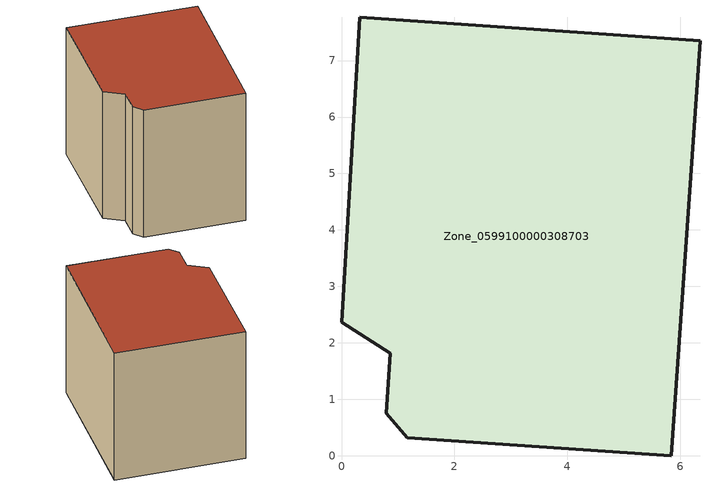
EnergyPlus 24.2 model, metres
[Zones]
Zone_0599100000308703
 floor ground (C_G): 0.32,7.77 6.35,7.35 5.84,0 1.16,0.32 0.79,0.75 0.86,1.82 0,2.37 z0
 wall outside (C_F): 6.35,7.35 0.32,7.77 0,2.37 0.86,1.82 0.79,0.75 1.16,0.32 5.84,0 6.35,7.35 z0:6.65
 roof outside (C_R): 5.84,0 6.35,7.35 0.32,7.77 0,2.37 0.86,1.82 0.79,0.75 1.16,0.32 z6.65
[BUILDING]
Pand.0599100000308703: North Axis=0; Terrain=City; Loads Convergence Tolerance Value=0.04; Temperature Convergence Tolerance Value=0.4; Solar Distribution=FullExterior; Maximum Number of Warmup Days=25; Minimum Number of Warmup Days=1
[Site:Location]
Rotterdam.The.Hague.AP_ZH_NLD Design_Conditions: Latitude=51.96; Longitude=4.45; Time Zone=1; Elevation=-4.5
[SITE:GROUNDTEMPERATURE:BUILDINGSURFACE]
18, 18, 18, 18, 18, 18, 18, 18, 18, 18, 18, 18
[MATERIAL] Thermal Absorptance=0.9; Solar Absorptance=0.7; Visible Absorptance=0.7
Name | Roughness | Thickness | Conductivity | Density | Specific Heat
G.TI.1946 | MediumSmooth | 0.15 | 1 | 540 | 1210
F.TI.1946 | Rough | 0.3 | 0.857143 | 1920 | 840
R.TI.1946 | MediumRough | 0.2 | 0.1 | 1500 | 1000
[CONSTRUCTION]
C_G: G.TI.1946
C_F: F.TI.1946
C_R: R.TI.1946
[ZONE]
Zone_0599100000308703: Type=1; Multiplier=1; Ceiling Height=Autocalculate; Volume=Autocalculate; Floor Area=autocalculate; Part of Total Floor Area=Yes
[ZONEINFILTRATION:DESIGNFLOWRATE]
Infil_Zone_0599100000308703: Zone or ZoneList or Space or SpaceList=Zone_0599100000308703; Schedule=AlwaysOn; Design Flow Rate Calculation Method=Flow/Area; Flow Rate per Floor Area=0.003; Constant Term Coefficient=1; Temperature Term Coefficient=0; Velocity Term Coefficient=0; Velocity Squared Term Coefficient=0
[HVACTEMPLATE:ZONE:IDEALLOADSAIRSYSTEM]
Zone_0599100000308703: Maximum Heating Supply Air Temperature=50; Minimum Cooling Supply Air Temperature=13; Maximum Heating Supply Air Humidity Ratio=0.0156; Minimum Cooling Supply Air Humidity Ratio=0.0077; Heating Limit=NoLimit; Cooling Limit=NoLimit; Dehumidification Control Type=ConstantSensibleHeatRatio; Cooling Sensible Heat Ratio=0.7; Dehumidification Setpoint=60; Humidification Control Type=None; Humidification Setpoint=30; Outdoor Air Method=None; Outdoor Air Flow Rate per Person=0.00944; Outdoor Air Flow Rate per Zone Floor Area=0; Outdoor Air Flow Rate per Zone=0; Demand Controlled Ventilation Type=None; Outdoor Air Economizer Type=NoEconomizer; Heat Recovery Type=None; Sensible Heat Recovery Effectiveness=0.7; Latent Heat Recovery Effectiveness=0.65
[ZONECONTROL:THERMOSTAT]
ThermostatControl_Zone_0599100000308703: Zone or ZoneList=Zone_0599100000308703; Control Type Schedule=DualSetpointControlType; Control 1=Thermostat_Zone_0599100000308703; Temperature Difference Between Cutout And Setpoint=0
[THERMOSTATSETPOINT:DUALSETPOINT]
Thermostat_Zone_0599100000308703: Heating Setpoint Temperature Schedule=HeatingSetpoint_Zone_0599100000308703; Cooling Setpoint Temperature Schedule=CoolingSetpoint_Zone_0599100000308703
[SCHEDULE:COMPACT]
HeatingSetpoint_Zone_0599100000308703: Through: 12/31, For: AllDays, Until: 24:00, 21
CoolingSetpoint_Zone_0599100000308703: Through: 12/31, For: AllDays, Until: 24:00, 24
DualSetpointControlType: Through: 12/31, For: AllDays, Until: 24:00, 4
AlwaysOn: Through: 12/31, For: AllDays, Until: 24:00, 1
